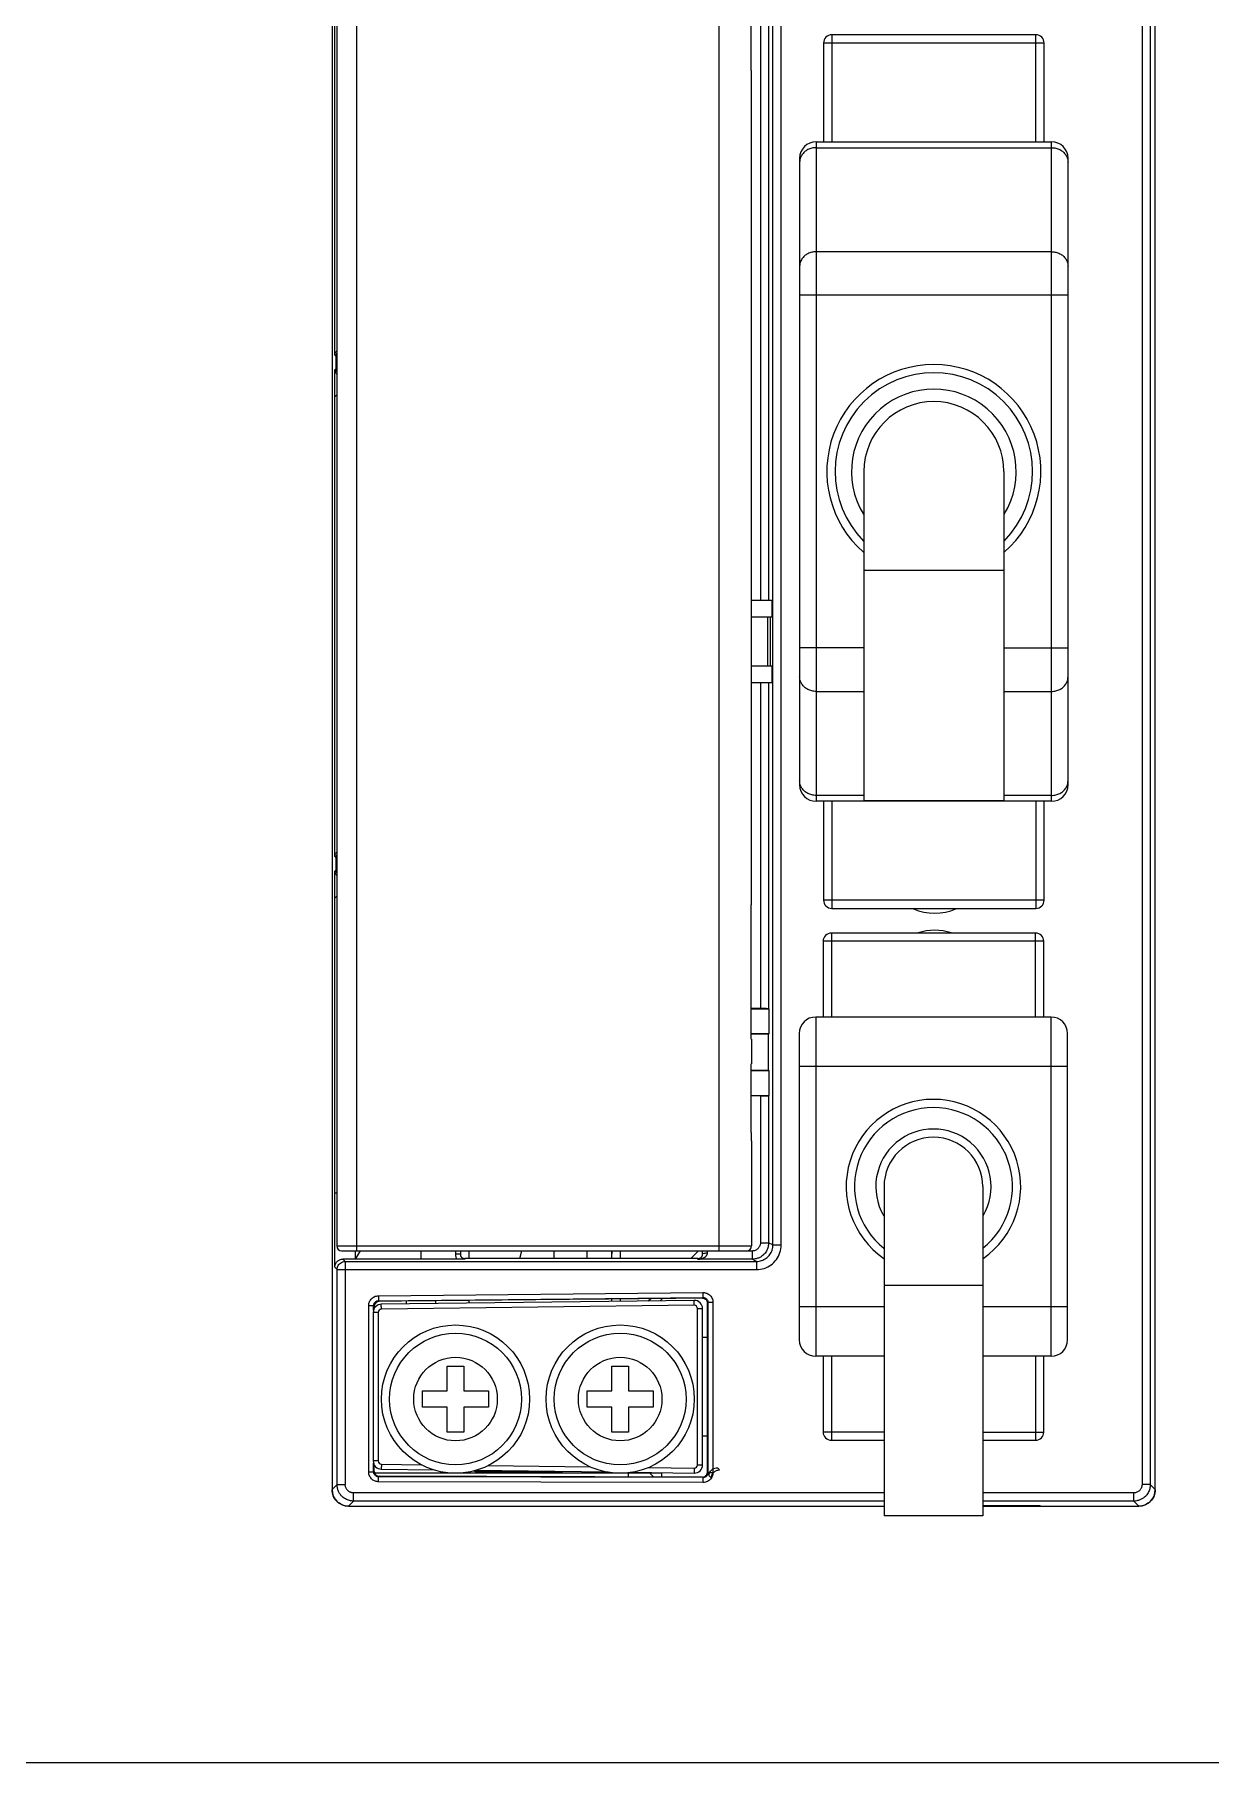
# Model space of a CAD drawing. Header units: millimetres. Extents: x 336 to 12810, y -1577 to 4105.
# Drawn here: x 7434.1 to 7505.5, y 1662.8 to 1767.7 of the extents above; entities that cross this region are included whole.
import ezdxf

# ---------------------------------------------------------------- set-up
doc = ezdxf.new("R2010")
doc.units = ezdxf.units.MM

msp = doc.modelspace()

# ---------------------------------------------------------------- linework, layer by layer
at = {"color": 7, "linetype": 'Continuous'}
for p, q in [((7452.167, 1838.253), (7452.167, 1679.358)), ((7502.167, 1679.358), (7502.167, 1838.253)), ((7501.361, 1805.118), (7501.361, 1679.664)), ((7501.861, 1804.635), (7501.861, 1679.664)), ((7452.452, 1786.558), (7452.452, 1694.158)), ((7453.652, 1786.858), (7453.652, 1693.858)), ((7475.652, 1786.858), (7475.652, 1693.858)), ((7478.947, 1694.218), (7478.947, 1786.499)), ((7479.446, 1694.218), (7479.446, 1786.499)), ((7452.331, 1748.26), (7452.331, 1782.023)), ((7477.62, 1765.638), (7477.62, 1773.708)), ((7477.625, 1765.65), (7477.625, 1773.708)), ((7478.184, 1771.851), (7478.184, 1733.358)), ((7478.684, 1771.859), (7478.684, 1733.358)), ((7482.017, 1767.208), (7482.017, 1761.208)), ((7482.017, 1767.208), (7495.417, 1767.208)), ((7482.517, 1767.708), (7482.517, 1761.208)), ((7494.917, 1767.708), (7482.517, 1767.708)), ((7494.917, 1761.208), (7494.917, 1767.708)), ((7495.417, 1761.208), (7495.417, 1767.208)), ((7477.62, 1765.638), (7477.625, 1765.65)), ((7477.652, 1715.378), (7477.652, 1765.038)), ((7481.567, 1761.208), (7481.567, 1721.158)), ((7481.567, 1761.208), (7495.867, 1761.208)), ((7481.567, 1760.851), (7495.867, 1760.851)), ((7495.867, 1721.158), (7495.867, 1761.208)), ((7480.567, 1760.208), (7480.567, 1722.158)), ((7496.867, 1722.158), (7496.867, 1760.208)), ((7495.867, 1754.533), (7481.567, 1754.533)), ((7496.867, 1751.89), (7480.567, 1751.89)), ((7452.331, 1748.26), (7452.394, 1748.197)), ((7452.394, 1748.197), (7452.394, 1747.42)), ((7452.394, 1747.42), (7452.333, 1747.358)), ((7452.333, 1745.724), (7452.333, 1747.358)), ((7452.452, 1745.843), (7452.331, 1745.723)), ((7452.331, 1717.81), (7452.331, 1745.723)), ((7484.467, 1741.183), (7484.467, 1721.183)), ((7492.967, 1741.183), (7492.967, 1721.183)), ((7492.967, 1735.183), (7484.467, 1735.183)), ((7478.876, 1733.358), (7477.652, 1733.358)), ((7478.876, 1733.358), (7478.876, 1732.358)), ((7477.652, 1732.358), (7478.876, 1732.358)), ((7478.606, 1732.358), (7478.606, 1729.358)), ((7478.806, 1729.358), (7478.806, 1732.358)), ((7484.467, 1730.477), (7480.567, 1730.477)), ((7492.967, 1730.477), (7496.867, 1730.477)), ((7478.876, 1729.358), (7477.652, 1729.358)), ((7478.876, 1729.358), (7478.876, 1728.358)), ((7478.876, 1728.358), (7477.652, 1728.358)), ((7478.184, 1728.358), (7478.184, 1708.571)), ((7478.684, 1728.358), (7478.684, 1708.563)), ((7481.567, 1727.834), (7484.467, 1727.834)), ((7492.967, 1727.834), (7495.867, 1727.834)), ((7484.467, 1721.516), (7481.567, 1721.516)), ((7495.867, 1721.158), (7481.567, 1721.158)), ((7482.017, 1721.158), (7482.017, 1715.158)), ((7482.517, 1721.158), (7482.517, 1714.658)), ((7492.967, 1721.183), (7484.467, 1721.183)), ((7495.867, 1721.516), (7492.967, 1721.516)), ((7494.917, 1721.158), (7494.917, 1714.658)), ((7495.417, 1715.158), (7495.417, 1721.158)), ((7452.167, 1719.858), (7452.205, 1719.858)), ((7452.205, 1710.858), (7452.205, 1719.858)), ((7452.331, 1717.81), (7452.394, 1717.747)), ((7452.394, 1717.747), (7452.394, 1716.97)), ((7452.394, 1716.97), (7452.333, 1716.908)), ((7452.333, 1715.274), (7452.333, 1716.908)), ((7452.452, 1715.393), (7452.331, 1715.273)), ((7452.331, 1697.358), (7452.331, 1715.273)), ((7477.625, 1714.766), (7477.62, 1714.779)), ((7477.62, 1706.708), (7477.62, 1714.779)), ((7477.625, 1706.708), (7477.625, 1714.767)), ((7495.417, 1715.158), (7482.017, 1715.158)), ((7482.517, 1714.658), (7494.917, 1714.658)), ((7495.392, 1712.658), (7481.992, 1712.658)), ((7481.992, 1712.658), (7481.992, 1708.058)), ((7494.892, 1713.158), (7482.492, 1713.158)), ((7482.492, 1713.158), (7482.492, 1708.058)), ((7494.892, 1708.058), (7494.892, 1713.158)), ((7495.392, 1708.058), (7495.392, 1712.658)), ((7452.167, 1710.858), (7452.205, 1710.858)), ((7478.184, 1708.571), (7477.625, 1708.571)), ((7478.723, 1708.543), (7477.625, 1708.543)), ((7478.684, 1708.563), (7478.723, 1708.543)), ((7478.723, 1707.049), (7478.723, 1708.543)), ((7481.542, 1708.058), (7481.542, 1687.458)), ((7495.842, 1708.058), (7481.542, 1708.058)), ((7495.842, 1687.458), (7495.842, 1708.058)), ((7477.62, 1706.708), (7477.652, 1706.708)), ((7477.625, 1707.049), (7478.723, 1707.049)), ((7478.667, 1707.021), (7477.625, 1707.021)), ((7477.652, 1706.708), (7477.652, 1705.208)), ((7478.667, 1707.021), (7478.723, 1707.049)), ((7478.667, 1704.821), (7478.667, 1707.021)), ((7480.542, 1707.058), (7480.542, 1688.458)), ((7496.842, 1688.458), (7496.842, 1707.058)), ((7477.62, 1705.208), (7477.652, 1705.208)), ((7477.62, 1701.138), (7477.62, 1705.208)), ((7477.625, 1701.15), (7477.625, 1705.208)), ((7478.667, 1704.821), (7477.625, 1704.821)), ((7478.723, 1704.793), (7477.625, 1704.793)), ((7478.667, 1704.821), (7478.723, 1704.793)), ((7478.723, 1703.299), (7478.723, 1704.793)), ((7496.842, 1705.058), (7480.542, 1705.058)), ((7477.625, 1703.299), (7478.723, 1703.299)), ((7478.184, 1703.271), (7477.625, 1703.271)), ((7478.184, 1703.271), (7478.184, 1694.35)), ((7478.684, 1703.279), (7478.723, 1703.299)), ((7478.684, 1703.279), (7478.684, 1694.35)), ((7477.62, 1701.138), (7477.625, 1701.15)), ((7477.652, 1700.538), (7477.652, 1694.158)), ((7485.692, 1697.758), (7485.692, 1677.758)), ((7491.692, 1697.758), (7491.692, 1677.758)), ((7452.452, 1697.358), (7452.331, 1697.358)), ((7452.333, 1692.859), (7452.333, 1697.358)), ((7452.452, 1694.158), (7477.652, 1694.158)), ((7452.752, 1693.858), (7477.352, 1693.858)), ((7453.879, 1693.858), (7453.567, 1693.358)), ((7453.567, 1693.858), (7453.567, 1693.358)), ((7457.567, 1693.858), (7457.567, 1693.358)), ((7459.662, 1693.858), (7459.662, 1693.664)), ((7459.962, 1693.664), (7459.662, 1693.664)), ((7459.962, 1693.858), (7459.962, 1693.664)), ((7460.467, 1693.858), (7460.467, 1693.397)), ((7463.58, 1693.397), (7463.686, 1693.858)), ((7465.667, 1693.397), (7465.667, 1693.858)), ((7467.667, 1693.397), (7467.667, 1693.858)), ((7469.167, 1693.397), (7469.167, 1693.858)), ((7469.667, 1693.858), (7469.667, 1693.397)), ((7473.955, 1693.397), (7474.417, 1693.858)), ((7477.684, 1693.85), (7477.352, 1693.85)), ((7477.684, 1693.85), (7477.684, 1693.35)), ((7478.184, 1694.35), (7478.684, 1694.35)), ((7478.947, 1694.218), (7478.684, 1694.35)), ((7478.947, 1694.218), (7479.446, 1694.218)), ((7452.333, 1692.859), (7452.472, 1692.719)), ((7452.472, 1692.719), (7477.946, 1692.719)), ((7452.472, 1679.664), (7452.472, 1692.719)), ((7459.745, 1693.358), (7452.833, 1693.358)), ((7452.833, 1693.358), (7452.972, 1693.219)), ((7452.972, 1693.219), (7477.947, 1693.219)), ((7452.972, 1693.219), (7452.972, 1679.664)), ((7474.405, 1693.397), (7460.229, 1693.397)), ((7460.262, 1693.364), (7460.229, 1693.397)), ((7474.358, 1693.35), (7474.405, 1693.397)), ((7477.684, 1693.35), (7474.358, 1693.35)), ((7477.947, 1693.219), (7477.684, 1693.35)), ((7477.946, 1693.219), (7477.946, 1692.719)), ((7491.692, 1691.758), (7485.692, 1691.758)), ((7454.395, 1680.436), (7454.395, 1690.533)), ((7454.395, 1690.533), (7454.695, 1690.533)), ((7454.695, 1690.258), (7454.695, 1690.533)), ((7454.728, 1690.341), (7454.728, 1690.5)), ((7454.754, 1690.379), (7454.754, 1690.501)), ((7454.989, 1691.133), (7474.694, 1691.327)), ((7454.989, 1691.133), (7454.992, 1690.833)), ((7454.992, 1690.833), (7474.697, 1691.027)), ((7474.161, 1690.852), (7455.161, 1690.615)), ((7455.164, 1690.315), (7455.161, 1690.615)), ((7474.164, 1690.552), (7455.164, 1690.315)), ((7456.667, 1690.816), (7456.667, 1690.633)), ((7458.467, 1690.656), (7458.467, 1690.833)), ((7460.467, 1690.853), (7460.467, 1690.681)), ((7469.167, 1690.79), (7469.167, 1690.937)), ((7469.667, 1690.942), (7469.667, 1690.796)), ((7471.376, 1690.817), (7471.519, 1690.96)), ((7472.092, 1690.826), (7472.233, 1690.967)), ((7474.164, 1690.552), (7474.161, 1690.852)), ((7474.694, 1691.327), (7474.697, 1691.027)), ((7474.967, 1690.694), (7475, 1690.727)), ((7474.967, 1680.408), (7474.967, 1690.683)), ((7475, 1690.727), (7475, 1680.387)), ((7475.3, 1690.727), (7475, 1690.727)), ((7475.3, 1690.727), (7475.3, 1680.387)), ((7485.692, 1690.458), (7480.542, 1690.458)), ((7496.842, 1690.458), (7491.692, 1690.458)), ((7454.667, 1690.115), (7454.667, 1681.102)), ((7454.967, 1690.115), (7454.667, 1690.115)), ((7454.967, 1690.115), (7454.967, 1681.102)), ((7474.367, 1680.865), (7474.367, 1690.352)), ((7474.367, 1690.352), (7474.667, 1690.352)), ((7474.667, 1680.865), (7474.667, 1690.352)), ((7474.667, 1688.608), (7474.967, 1688.608)), ((7485.692, 1687.458), (7481.542, 1687.458)), ((7481.992, 1687.458), (7481.992, 1682.858)), ((7482.492, 1687.458), (7482.492, 1682.358)), ((7495.842, 1687.458), (7491.692, 1687.458)), ((7494.892, 1687.458), (7494.892, 1682.358)), ((7495.392, 1682.858), (7495.392, 1687.458)), ((7459.167, 1686.858), (7460.167, 1686.858)), ((7459.167, 1685.358), (7459.167, 1686.858)), ((7460.167, 1686.858), (7460.167, 1685.358)), ((7469.167, 1685.358), (7469.167, 1686.858)), ((7469.167, 1686.858), (7470.167, 1686.858)), ((7470.167, 1686.858), (7470.167, 1685.358)), ((7457.667, 1685.358), (7459.167, 1685.358)), ((7457.667, 1684.358), (7457.667, 1685.358)), ((7460.167, 1685.358), (7461.667, 1685.358)), ((7461.667, 1685.358), (7461.667, 1684.358)), ((7467.667, 1685.358), (7469.167, 1685.358)), ((7467.667, 1684.358), (7467.667, 1685.358)), ((7470.167, 1685.358), (7471.667, 1685.358)), ((7471.667, 1685.358), (7471.667, 1684.358)), ((7459.167, 1684.358), (7457.667, 1684.358)), ((7459.167, 1682.858), (7459.167, 1684.358)), ((7461.667, 1684.358), (7460.167, 1684.358)), ((7460.167, 1684.358), (7460.167, 1682.858)), ((7469.167, 1684.358), (7467.667, 1684.358)), ((7469.167, 1682.858), (7469.167, 1684.358)), ((7470.167, 1684.358), (7470.167, 1682.858)), ((7471.667, 1684.358), (7470.167, 1684.358)), ((7460.167, 1682.858), (7459.167, 1682.858)), ((7470.167, 1682.858), (7469.167, 1682.858)), ((7474.967, 1682.608), (7474.667, 1682.608)), ((7485.692, 1682.858), (7481.992, 1682.858)), ((7482.492, 1682.358), (7485.692, 1682.358)), ((7491.692, 1682.858), (7495.392, 1682.858)), ((7491.692, 1682.358), (7494.892, 1682.358)), ((7454.967, 1681.102), (7454.667, 1681.102)), ((7454.695, 1680.436), (7454.695, 1680.959)), ((7454.395, 1680.436), (7454.695, 1680.436)), ((7454.728, 1680.469), (7454.728, 1680.876)), ((7454.729, 1680.469), (7454.73, 1680.873)), ((7472.167, 1680.358), (7454.758, 1680.358)), ((7455.028, 1680.169), (7454.994, 1680.136)), ((7474.699, 1680.088), (7454.994, 1680.136)), ((7454.994, 1679.836), (7454.994, 1680.136)), ((7474.666, 1680.115), (7455.028, 1680.169)), ((7455.164, 1680.902), (7455.161, 1680.602)), ((7455.161, 1680.602), (7458.371, 1680.562)), ((7455.164, 1680.902), (7457.603, 1680.872)), ((7460.862, 1680.531), (7468.939, 1680.43)), ((7460.967, 1680.53), (7460.967, 1680.458)), ((7460.967, 1680.458), (7466.167, 1680.458)), ((7461.626, 1680.821), (7467.869, 1680.743)), ((7461.788, 1680.358), (7461.898, 1680.458)), ((7465.135, 1680.478), (7465.135, 1680.358)), ((7465.167, 1680.477), (7465.167, 1680.358)), ((7468.579, 1680.435), (7468.607, 1680.404)), ((7470.167, 1680.127), (7470.167, 1680.358)), ((7470.283, 1680.413), (7474.161, 1680.365)), ((7471.373, 1680.7), (7474.164, 1680.665)), ((7471.702, 1680.123), (7471.467, 1680.358)), ((7471.874, 1680.358), (7471.874, 1680.393)), ((7472.167, 1680.39), (7472.167, 1680.122)), ((7474.164, 1680.665), (7474.161, 1680.365)), ((7474.367, 1680.865), (7474.667, 1680.865)), ((7474.699, 1680.088), (7474.666, 1680.121)), ((7474.699, 1679.788), (7474.699, 1680.088)), ((7475, 1680.387), (7474.967, 1680.421)), ((7475.3, 1680.387), (7475, 1680.387)), ((7475.063, 1680.2), (7475.204, 1680.059)), ((7475.704, 1680.558), (7475.571, 1680.691)), ((7452.472, 1679.664), (7452.167, 1679.358)), ((7452.472, 1679.664), (7452.972, 1679.664)), ((7485.692, 1679.164), (7453.472, 1679.164)), ((7453.472, 1678.664), (7453.472, 1679.164)), ((7474.699, 1679.788), (7454.994, 1679.836)), ((7500.861, 1679.164), (7491.692, 1679.164)), ((7500.861, 1678.664), (7500.861, 1679.164)), ((7501.861, 1679.664), (7501.361, 1679.664)), ((7501.861, 1679.664), (7502.167, 1679.358)), ((7453.472, 1678.664), (7453.167, 1678.358)), ((7453.167, 1678.358), (7485.692, 1678.358)), ((7485.692, 1678.664), (7453.472, 1678.664)), ((7500.861, 1678.664), (7491.692, 1678.664)), ((7491.692, 1678.397), (7495.167, 1678.397)), ((7491.692, 1678.358), (7501.167, 1678.358)), ((7495.167, 1678.358), (7495.167, 1678.397)), ((7500.861, 1678.664), (7501.167, 1678.358)), ((7491.692, 1677.758), (7485.692, 1677.758))]:
    msp.add_line(p, q, dxfattribs=at)
msp.add_line((7368.84, 1662.792), (7788.849, 1662.792))
for centre, radius in [((7459.667, 1684.858), 4.5), ((7469.667, 1684.858), 4.5), ((7459.667, 1684.858), 4), ((7469.667, 1684.858), 4), ((7459.667, 1684.858), 2.537), ((7469.667, 1684.858), 2.537)]:
    msp.add_circle(centre, radius, dxfattribs=at)
for centre, radius, start, end in [((7482.517, 1767.208), 0.5, 90, 180), ((7494.917, 1767.208), 0.5, 0, 90), ((7481.567, 1760.208), 1, 90, 180), ((7495.867, 1760.208), 1, 0, 90), ((7488.717, 1741.183), 6.5, 311.03496, 228.96504), ((7488.717, 1741.183), 6, 315.2713, 224.72879), ((7488.717, 1741.183), 5, 328.70037, 211.29963), ((7488.717, 1741.183), 4.25, 0, 180), ((7481.567, 1722.158), 1, 180, 270), ((7495.867, 1722.158), 1, 270, 0), ((7482.517, 1715.158), 0.5, 180, 270), ((7488.767, 1717.683), 3.317, 247.10304, 292.90247), ((7494.917, 1715.158), 0.5, 270, 0), ((7482.492, 1712.658), 0.5, 90, 180), ((7488.767, 1710.008), 3.317, 72.26015, 107.76051), ((7494.892, 1712.658), 0.5, 0, 90), ((7481.542, 1707.058), 1, 90, 180), ((7495.842, 1707.058), 1, 0, 90), ((7488.692, 1697.758), 5.3, 304.6163, 235.37235), ((7488.692, 1697.758), 4.8, 308.77013, 231.25459), ((7488.692, 1697.758), 3.5, 329.56273, 210.43727), ((7488.692, 1697.758), 3, 0, 180), ((7452.752, 1694.158), 0.3, 180, 270), ((7477.352, 1694.158), 0.3, 270, 0), ((7455.167, 1690.115), 0.5, 90.71616, 180), ((7474.167, 1690.352), 0.5, 0, 90.71616), ((7474.167, 1690.352), 0.2, 0, 90.71616), ((7455.167, 1690.115), 0.2, 90.71616, 180), ((7481.542, 1688.458), 1, 180, 270), ((7495.842, 1688.458), 1, 270, 0), ((7482.492, 1682.858), 0.5, 180, 270), ((7494.892, 1682.858), 0.5, 270, 0), ((7455.167, 1681.102), 0.5, 180, 269.28384), ((7455.167, 1681.102), 0.2, 180, 269.28384), ((7460.967, 1680.958), 0.5, 246.36286, 270), ((7474.167, 1680.865), 0.5, 269.28384, 0), ((7474.167, 1680.865), 0.2, 269.28384, 0), ((7453.167, 1679.358), 1, 180, 270), ((7501.167, 1679.358), 1, 270, 0)]:
    msp.add_arc(centre, radius, start, end, dxfattribs=at)
for points, start_tangent, end_tangent in [([(7477.652, 1765.038), (7477.643, 1765.35), (7477.62, 1765.638)], (-0.0000029, 1), (-0.1048733, 0.9944856)), ([(7477.626, 1765.638), (7477.625, 1765.652)], (-0.0854524, 0.9963423), (-0.0874217, 0.9961714)), ([(7477.652, 1765.037), (7477.65, 1765.199), (7477.637, 1765.5), (7477.626, 1765.638)], (0.0000387, 1), (-0.0854524, 0.9963423)), ([(7481.567, 1760.851), (7481.308, 1760.821), (7481.067, 1760.733), (7480.86, 1760.593), (7480.701, 1760.41), (7480.601, 1760.198)], (-1, 0), (-0.2906709, -0.9568231)), ([(7495.867, 1760.851), (7496.126, 1760.821), (7496.367, 1760.733), (7496.574, 1760.593), (7496.733, 1760.41), (7496.833, 1760.198)], (1, 0), (0.2906708, -0.9568231)), ([(7480.601, 1760.198), (7480.567, 1759.97)], (-0.2906709, -0.9568231), (0, -1)), ([(7496.833, 1760.198), (7496.867, 1759.97)], (0.2906708, -0.9568231), (0, -1)), ([(7481.567, 1754.533), (7481.308, 1754.502), (7481.067, 1754.414), (7480.86, 1754.275), (7480.701, 1754.092), (7480.601, 1753.88), (7480.567, 1753.652)], (-1, 0), (0, -1)), ([(7495.867, 1754.533), (7496.126, 1754.502), (7496.367, 1754.414), (7496.574, 1754.275), (7496.733, 1754.092), (7496.833, 1753.88), (7496.867, 1753.652)], (1, 0), (0, -1)), ([(7452.331, 1748.26), (7452.371, 1748.41), (7452.447, 1748.497)], (0, 1), (0.7901736, 0.612883)), ([(7452.447, 1748.368), (7452.434, 1748.347), (7452.394, 1748.197)], (-0.5690217, -0.8223225), (-0.0003046, -1)), ([(7452.394, 1748.197), (7452.439, 1748.196), (7452.452, 1748.197)], (0.9282475, -0.3719631), (0.9996401, 0.0268277)), ([(7452.447, 1747.123), (7452.373, 1747.208), (7452.333, 1747.358)], (-0.7849729, 0.6195301), (0, 1)), ([(7452.452, 1747.42), (7452.418, 1747.421), (7452.394, 1747.42)], (-0.9991369, -0.0415377), (-0.9292574, -0.369433)), ([(7452.447, 1747.249), (7452.434, 1747.27), (7452.394, 1747.42)], (-0.5690216, 0.8223226), (-0.0003046, 1)), ([(7481.567, 1727.834), (7481.308, 1727.864), (7481.067, 1727.952), (7480.86, 1728.092), (7480.701, 1728.275), (7480.601, 1728.487), (7480.567, 1728.715)], (-1, 0), (0, 1)), ([(7495.867, 1727.834), (7496.126, 1727.864), (7496.367, 1727.952), (7496.574, 1728.092), (7496.733, 1728.275), (7496.833, 1728.487), (7496.867, 1728.715)], (1, 0), (0, 1)), ([(7481.567, 1721.516), (7481.308, 1721.546), (7481.067, 1721.634), (7480.86, 1721.774), (7480.701, 1721.956), (7480.601, 1722.169), (7480.567, 1722.397)], (-1, 0), (0, 1)), ([(7495.867, 1721.516), (7496.126, 1721.546), (7496.367, 1721.634), (7496.574, 1721.774), (7496.733, 1721.956), (7496.833, 1722.169)], (1, 0), (0.2906709, 0.9568231)), ([(7496.833, 1722.169), (7496.867, 1722.397)], (0.2906709, 0.9568231), (0, 1)), ([(7452.331, 1717.81), (7452.371, 1717.96), (7452.447, 1718.047)], (0, 1), (0.7901736, 0.612883)), ([(7452.447, 1717.918), (7452.434, 1717.897), (7452.394, 1717.747)], (-0.5690217, -0.8223225), (-0.0003046, -1)), ([(7452.394, 1717.747), (7452.439, 1717.746), (7452.452, 1717.747)], (0.9282475, -0.3719631), (0.9996401, 0.0268277)), ([(7452.447, 1716.673), (7452.373, 1716.758), (7452.333, 1716.908)], (-0.7849729, 0.6195301), (0, 1)), ([(7452.452, 1716.97), (7452.418, 1716.971), (7452.394, 1716.97)], (-0.9991369, -0.0415377), (-0.9292574, -0.369433)), ([(7452.447, 1716.799), (7452.434, 1716.82), (7452.394, 1716.97)], (-0.5690216, 0.8223226), (-0.0003046, 1)), ([(7477.62, 1714.779), (7477.644, 1715.071), (7477.652, 1715.378)], (0.1048684, 0.9944861), (0.0001261, 1)), ([(7477.625, 1714.765), (7477.626, 1714.779)], (0.0873967, 0.9961736), (0.085413, 0.9963456)), ([(7477.626, 1714.779), (7477.636, 1714.905), (7477.65, 1715.206), (7477.652, 1715.378)], (0.085413, 0.9963456), (0.000108, 1)), ([(7478.684, 1708.563), (7478.641, 1708.566), (7478.531, 1708.568), (7478.371, 1708.57), (7478.184, 1708.571)], (-0.8944817, 0.4471046), (-1, 0)), ([(7478.184, 1703.271), (7478.371, 1703.272), (7478.531, 1703.273), (7478.641, 1703.276), (7478.684, 1703.279)], (1, 0), (0.8944817, 0.4471046)), ([(7477.652, 1700.538), (7477.643, 1700.85), (7477.62, 1701.138)], (-0.0000029, 1), (-0.1048733, 0.9944856)), ([(7477.626, 1701.138), (7477.625, 1701.152)], (-0.0854524, 0.9963423), (-0.0874217, 0.9961714)), ([(7477.652, 1700.537), (7477.65, 1700.699), (7477.637, 1701), (7477.626, 1701.138)], (0.0000387, 1), (-0.0854524, 0.9963423)), ([(7459.662, 1693.664), (7459.665, 1693.595), (7459.679, 1693.521), (7459.704, 1693.441)], (0.0000101, -1), (0.371418, -0.9284658)), ([(7459.961, 1693.664), (7459.964, 1693.627), (7459.971, 1693.588), (7459.986, 1693.545)], (0.0003111, -1), (0.3949433, -0.9187055)), ([(7459.986, 1693.545), (7460.009, 1693.502), (7460.043, 1693.459), (7460.049, 1693.452)], (0.3949433, -0.9187055), (0.706504, -0.707709)), ([(7469.167, 1693.608), (7469.207, 1693.806)], (0, 1), (0.3935544, 0.9193013)), ([(7474.358, 1693.35), (7474.462, 1693.357), (7474.555, 1693.372), (7474.635, 1693.394), (7474.706, 1693.42), (7474.767, 1693.451), (7474.819, 1693.484), (7474.863, 1693.519), (7474.898, 1693.555)], (0.9999233, 0.0123824), (0.6543562, 0.7561865)), ([(7474.634, 1693.52), (7474.648, 1693.55), (7474.66, 1693.583), (7474.668, 1693.62)], (0.4797745, 0.8773918), (0.152666, 0.9882778)), ([(7474.668, 1693.62), (7474.672, 1693.664)], (0.152666, 0.9882778), (0.0086662, 0.9999624)), ([(7474.672, 1693.664), (7474.71, 1693.699), (7474.82, 1693.724)], (-0.0726916, 0.9973545), (0.9937509, 0.1116207)), ([(7474.672, 1693.76), (7474.672, 1693.85)], (0.0019762, 0.999998), (-0.0000047, 1)), ([(7474.672, 1693.664), (7474.672, 1693.76)], (0.004175, 0.9999913), (0.0019762, 0.999998)), ([(7474.82, 1693.724), (7474.972, 1693.733)], (0.9937509, 0.1116207), (0.9999922, -0.0039524)), ([(7474.898, 1693.555), (7474.927, 1693.593)], (0.6543562, 0.7561865), (0.5463375, 0.8375651)), ([(7474.927, 1693.593), (7474.949, 1693.633), (7474.965, 1693.68), (7474.972, 1693.733)], (0.5463375, 0.8375651), (0.0067909, 0.9999769)), ([(7474.972, 1693.733), (7474.972, 1693.794), (7474.972, 1693.85)], (0.0066835, 0.9999777), (0.0000004, 1)), ([(7478.184, 1694.35), (7478.18, 1694.285), (7478.168, 1694.223), (7478.147, 1694.161), (7478.117, 1694.099), (7478.075, 1694.038), (7478.021, 1693.98), (7477.953, 1693.928), (7477.871, 1693.886), (7477.78, 1693.859), (7477.684, 1693.85)], (-0.0000186, -1), (-1, 0.0000703)), ([(7478.684, 1694.35), (7478.675, 1694.22), (7478.651, 1694.096), (7478.61, 1693.972), (7478.549, 1693.849), (7478.466, 1693.727), (7478.358, 1693.611), (7478.221, 1693.506), (7478.058, 1693.422), (7477.875, 1693.368), (7477.684, 1693.35)], (-0.0003135, -1), (-1, -0.0002872)), ([(7477.946, 1692.719), (7478.411, 1692.792), (7478.829, 1693.005), (7479.16, 1693.337), (7479.373, 1693.754), (7479.446, 1694.218)], (1, -0.0001157), (0.0000935, 1)), ([(7477.947, 1693.219), (7478.256, 1693.268), (7478.535, 1693.41), (7478.756, 1693.63), (7478.898, 1693.908), (7478.947, 1694.218)], (0.9999999, -0.0003345), (-0.0002775, 1)), ([(7452.333, 1692.859), (7452.371, 1693.05), (7452.479, 1693.212), (7452.641, 1693.32), (7452.833, 1693.358)], (0, 1), (1, 0)), ([(7452.472, 1692.719), (7452.482, 1692.817), (7452.515, 1692.921), (7452.577, 1693.025), (7452.674, 1693.119), (7452.806, 1693.19), (7452.972, 1693.219)], (0.0003046, 1), (1, 0.0003046)), ([(7459.704, 1693.441), (7459.745, 1693.358)], (0.371418, -0.9284658), (0.5089078, -0.8608211)), ([(7459.927, 1693.359), (7459.745, 1693.358)], (-0.9999728, -0.0073716), (-1, 0.0000003)), ([(7460.262, 1693.364), (7460.099, 1693.361), (7459.927, 1693.359)], (-0.9998474, -0.017468), (-0.9999728, -0.0073716)), ([(7460.016, 1693.485), (7460.078, 1693.437)], (0.7071068, -0.7071068), (0.867064, -0.4981968)), ([(7460.049, 1693.452), (7460.086, 1693.42), (7460.139, 1693.39), (7460.199, 1693.37), (7460.262, 1693.364)], (0.706504, -0.707709), (1, -0.0002622)), ([(7460.078, 1693.437), (7460.229, 1693.397)], (0.867064, -0.4981968), (1, 0)), ([(7474.405, 1693.397), (7474.555, 1693.437), (7474.576, 1693.45)], (1, 0), (0.8219276, 0.569592)), ([(7474.579, 1693.447), (7474.593, 1693.462), (7474.616, 1693.49), (7474.634, 1693.52)], (0.7066914, 0.7075219), (0.4797745, 0.8773918)), ([(7454.395, 1690.533), (7454.402, 1690.623), (7454.425, 1690.72), (7454.469, 1690.821), (7454.536, 1690.919), (7454.626, 1691.006), (7454.735, 1691.073), (7454.858, 1691.117), (7454.989, 1691.133)], (-0.0000028, 1), (0.9999509, 0.0099084)), ([(7454.695, 1690.533), (7454.699, 1690.578), (7454.71, 1690.627), (7454.732, 1690.677), (7454.766, 1690.726), (7454.81, 1690.769), (7454.865, 1690.803), (7454.926, 1690.825), (7454.992, 1690.833)], (-0.0003036, 1), (0.999954, 0.0095902)), ([(7454.728, 1690.5), (7454.768, 1690.649), (7454.877, 1690.759), (7455.036, 1690.8)], (0, 1), (0.9999514, 0.009863)), ([(7454.754, 1690.501), (7454.793, 1690.65), (7454.9, 1690.758)], (0.0024659, 0.999997), (0.8525367, 0.5226673)), ([(7454.9, 1690.758), (7455.004, 1690.797)], (0.8525367, 0.5226673), (0.9886039, 0.1505399)), ([(7455.004, 1690.797), (7455.036, 1690.8)], (0.9886039, 0.1505399), (0.9999565, 0.0093299)), ([(7455.159, 1690.801), (7455.025, 1690.8)], (-0.9999523, -0.0097638), (-0.9999523, -0.0097642)), ([(7474.159, 1690.986), (7468.217, 1690.928), (7461.673, 1690.865), (7455.159, 1690.801)], (-0.9999534, -0.0096531), (-0.9999523, -0.0097638)), ([(7474.661, 1690.991), (7474.159, 1690.986)], (-0.9999535, -0.009648), (-0.9999534, -0.0096531)), ([(7474.661, 1690.991), (7474.818, 1690.949), (7474.931, 1690.831), (7474.967, 1690.694)], (0.9999535, 0.009648), (0.0134265, -0.9999099)), ([(7474.694, 1691.327), (7474.784, 1691.321), (7474.882, 1691.299), (7474.984, 1691.256), (7475.083, 1691.189), (7475.171, 1691.098), (7475.241, 1690.987), (7475.285, 1690.862), (7475.3, 1690.727)], (0.9999513, 0.009868), (0.000075, -1)), ([(7474.697, 1691.027), (7474.742, 1691.024), (7474.791, 1691.013), (7474.842, 1690.991), (7474.892, 1690.958), (7474.936, 1690.913), (7474.97, 1690.857), (7474.992, 1690.795), (7475, 1690.727)], (0.9999482, 0.010174), (-0.0002594, -1)), ([(7454.994, 1679.836), (7454.903, 1679.843), (7454.806, 1679.867), (7454.705, 1679.911), (7454.607, 1679.978), (7454.521, 1680.069), (7454.453, 1680.179), (7454.41, 1680.303), (7454.395, 1680.436)], (-0.999997, 0.0024622), (-0.0000565, 1)), ([(7454.949, 1680.14), (7454.901, 1680.151), (7454.85, 1680.173), (7454.801, 1680.207), (7454.758, 1680.252), (7454.724, 1680.307), (7454.703, 1680.37), (7454.695, 1680.436)], (-0.9882978, 0.1525369), (0.0002678, 1)), ([(7454.729, 1680.467), (7454.768, 1680.319), (7454.878, 1680.21), (7455.028, 1680.169)], (0, -1), (0.999997, -0.0024659)), ([(7454.994, 1680.136), (7454.949, 1680.14)], (-0.9999977, 0.0021595), (-0.9882978, 0.1525369)), ([(7474.666, 1680.121), (7474.816, 1680.161), (7474.926, 1680.271), (7474.967, 1680.421)], (0.9999969, -0.0024807), (-0.0000149, 1)), ([(7475, 1680.387), (7474.997, 1680.344), (7474.987, 1680.299), (7474.968, 1680.252), (7474.937, 1680.203), (7474.893, 1680.158), (7474.837, 1680.12), (7474.771, 1680.096), (7474.699, 1680.088)], (0.0003126, -1), (-0.9999963, 0.002736)), ([(7475.3, 1680.387), (7475.294, 1680.301), (7475.273, 1680.211), (7475.235, 1680.116), (7475.174, 1680.019), (7475.086, 1679.928), (7474.974, 1679.853), (7474.842, 1679.804), (7474.699, 1679.788)], (0.0000117, -1), (-0.9999971, 0.0024111)), ([(7475.063, 1680.2), (7475.087, 1680.352), (7475.158, 1680.489), (7475.268, 1680.598), (7475.409, 1680.668), (7475.571, 1680.691)], (0, 1), (0.9998529, -0.0171505)), ([(7475.204, 1680.059), (7475.242, 1680.25), (7475.351, 1680.412), (7475.513, 1680.52), (7475.704, 1680.558)], (0, 1), (1, 0)), ([(7453.167, 1678.358), (7452.784, 1678.435), (7452.46, 1678.651), (7452.243, 1678.976), (7452.167, 1679.358)], (-1, 0), (0, 1)), ([(7453.472, 1678.664), (7453.348, 1678.672), (7453.225, 1678.695), (7453.101, 1678.736), (7452.976, 1678.796), (7452.852, 1678.88), (7452.732, 1678.991), (7452.626, 1679.132), (7452.542, 1679.297), (7452.49, 1679.478), (7452.472, 1679.664)], (-1, 0.0001505), (-0.0001497, 1)), ([(7453.472, 1679.164), (7453.41, 1679.168), (7453.349, 1679.179), (7453.287, 1679.2), (7453.224, 1679.23), (7453.162, 1679.272), (7453.102, 1679.328), (7453.049, 1679.398), (7453.007, 1679.48), (7452.981, 1679.571), (7452.972, 1679.664)], (-1, -0.0000037), (0.0000084, 1)), ([(7501.861, 1679.664), (7501.853, 1679.539), (7501.83, 1679.417), (7501.79, 1679.293), (7501.729, 1679.168), (7501.645, 1679.043), (7501.534, 1678.924), (7501.394, 1678.817), (7501.229, 1678.734), (7501.048, 1678.682), (7500.861, 1678.664)], (-0.0001505, -1), (-1, -0.0001497)), ([(7501.361, 1679.664), (7501.357, 1679.602), (7501.346, 1679.54), (7501.326, 1679.478), (7501.295, 1679.416), (7501.253, 1679.354), (7501.198, 1679.294), (7501.127, 1679.241), (7501.045, 1679.199), (7500.955, 1679.173), (7500.861, 1679.164)], (0.0000037, -1), (-1, 0.0000084)), ([(7502.167, 1679.358), (7502.091, 1678.976), (7501.874, 1678.651), (7501.55, 1678.435), (7501.167, 1678.358)], (0, -1), (-1, 0))]:
    msp.add_spline(points, degree=3, dxfattribs=dict(at, start_tangent=start_tangent, end_tangent=end_tangent))

doc.saveas('drawing.dxf')
